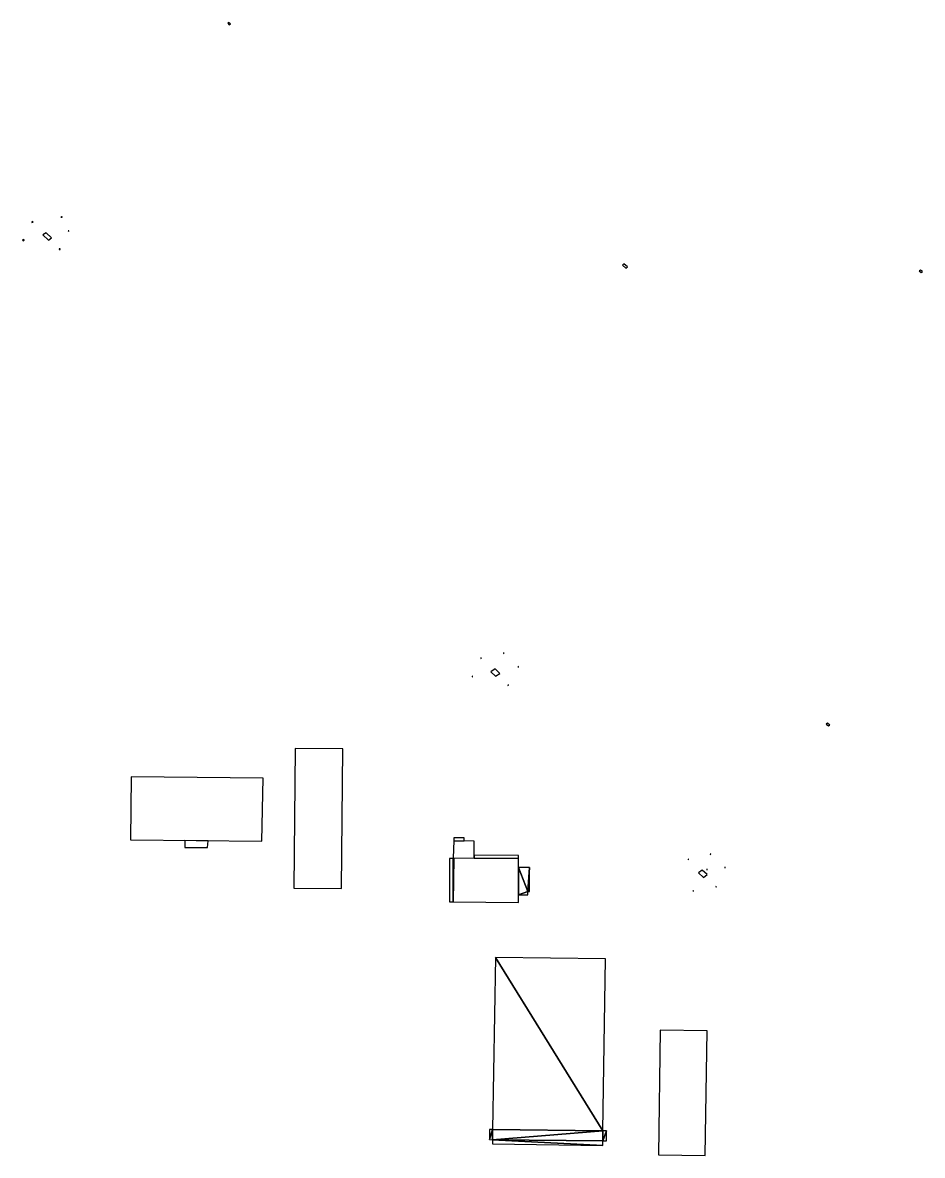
# Model space of a CAD drawing. Extents: x -35430092 to -35393830, y 11991942 to 12015432.
# Drawn here: x -35430092 to -35426030, y 12006163 to 12011274 of the extents above; entities that cross this region are included whole.
import ezdxf

# ---------------------------------------------------------------- set-up
doc = ezdxf.new("R2010")
doc.units = 0

msp = doc.modelspace()

# ---------------------------------------------------------------- linework, layer by layer
at = {"layer": 'mg_to_dxf', "color": 52}
for points in [[(-35429164.98, 12011271.37), (-35429159.41, 12011264.41), (-35429153.84, 12011268.58), (-35429162.19, 12011274.15)], [(-35429913.89, 12010395.78), (-35429913.89, 12010397.17), (-35429916.68, 12010398.56), (-35429919.46, 12010395.78)], [(-35430044.74, 12010373.5), (-35430047.53, 12010376.29), (-35430050.31, 12010374.9), (-35430050.31, 12010372.11)], [(-35430000.2, 12010316.43), (-35429975.14, 12010292.77), (-35429961.22, 12010302.51), (-35429986.28, 12010326.17)], [(-35429883.27, 12010331.74), (-35429883.27, 12010334.53), (-35429886.05, 12010334.53), (-35429883.27, 12010331.74)], [(-35430089.29, 12010289.98), (-35430083.72, 12010292.77), (-35430089.29, 12010295.55), (-35430092.07, 12010292.77)], [(-35429922.24, 12010251), (-35429922.24, 12010253.79), (-35429927.81, 12010253.79), (-35429927.81, 12010251)], [(-35427369.25, 12010166.09), (-35427360.9, 12010171.66), (-35427377.6, 12010185.58), (-35427383.17, 12010180.01)], [(-35426044.03, 12010153.56), (-35426035.68, 12010146.6), (-35426030.11, 12010150.78), (-35426038.46, 12010157.74)], [(-35428023.51, 12008405.16), (-35428020.72, 12008406.56), (-35428023.51, 12008407.95), (-35428023.51, 12008406.56)], [(-35427920.5, 12008427.44), (-35427917.71, 12008428.83), (-35427920.5, 12008430.22), (-35427920.5, 12008428.83)], [(-35427978.96, 12008345.31), (-35427956.69, 12008324.43), (-35427937.2, 12008336.95), (-35427959.47, 12008357.84)], [(-35427853.68, 12008366.19), (-35427853.68, 12008367.58), (-35427853.68, 12008368.97), (-35427856.46, 12008367.58)], [(-35428062.48, 12008321.64), (-35428059.7, 12008323.03), (-35428062.48, 12008324.43), (-35428062.48, 12008323.03)], [(-35427901.01, 12008282.67), (-35427898.22, 12008284.06), (-35427898.22, 12008285.45), (-35427901.01, 12008284.06)], [(-35426453.29, 12008100.31), (-35426447.72, 12008104.48), (-35426458.86, 12008112.84), (-35426464.43, 12008108.66)], [(-35428861.51, 12007998.69), (-35428867.08, 12007368.1), (-35428652.71, 12007366.71), (-35428647.14, 12007997.3)], [(-35429604.86, 12007586.65), (-35429011.85, 12007581.08), (-35429006.28, 12007865.05), (-35429602.08, 12007870.62)], [(-35429359.86, 12007551.85), (-35429256.85, 12007551.85), (-35429254.07, 12007582.47), (-35429359.86, 12007583.86)], [(-35428054.13, 12007503.12), (-35428054.13, 12007581.08), (-35428146.01, 12007582.47), (-35428148.79, 12007504.52)], [(-35428098.68, 12007595), (-35428146.01, 12007595), (-35428146.01, 12007582.47), (-35428098.68, 12007582.47)], [(-35427853.68, 12007503.12), (-35427853.68, 12007515.65), (-35428054.13, 12007517.05), (-35428054.13, 12007503.12)], [(-35426987.83, 12007519.83), (-35426985.05, 12007521.22), (-35426985.05, 12007522.61), (-35426987.83, 12007521.22)], [(-35428148.79, 12007501.73), (-35428165.49, 12007501.73), (-35428165.49, 12007306.85), (-35428148.79, 12007306.85)], [(-35427853.68, 12007501.73), (-35428146.01, 12007503.12), (-35428148.79, 12007306.85), (-35427853.68, 12007304.06)], [(-35427088.06, 12007497.56), (-35427085.27, 12007496.16), (-35427085.27, 12007498.95), (-35427088.06, 12007498.95)], [(-35427811.92, 12007352.79), (-35427811.92, 12007352.79), (-35427803.57, 12007461.36), (-35427853.68, 12007461.36)], [(-35427811.92, 12007352.79), (-35427811.92, 12007352.79), (-35427853.68, 12007461.36), (-35427853.68, 12007337.47)], [(-35427811.92, 12007352.79), (-35427811.92, 12007352.79), (-35427803.57, 12007352.79), (-35427803.57, 12007461.36)], [(-35427040.73, 12007437.7), (-35427018.46, 12007416.82), (-35427001.75, 12007429.35), (-35427024.03, 12007450.23)], [(-35427001.75, 12007451.62), (-35427001.75, 12007453.01), (-35427001.75, 12007454.4), (-35427004.54, 12007453.01)], [(-35426921.01, 12007461.36), (-35426921.01, 12007462.76), (-35426923.8, 12007461.36), (-35426921.01, 12007459.97)], [(-35426959.99, 12007375.06), (-35426962.78, 12007376.45), (-35426962.78, 12007375.06), (-35426962.78, 12007373.67)], [(-35427811.92, 12007352.79), (-35427811.92, 12007352.79), (-35427853.68, 12007337.47), (-35427811.92, 12007337.47)], [(-35427065.79, 12007355.57), (-35427063, 12007354.18), (-35427063, 12007355.57), (-35427063, 12007356.96)], [(-35427472.26, 12006272.56), (-35427472.26, 12006272.56), (-35427956.69, 12007054.89), (-35427970.61, 12006279.52)], [(-35427472.26, 12006272.56), (-35427472.26, 12006272.56), (-35427461.12, 12007049.32), (-35427956.69, 12007054.89)], [(-35427010.1, 12006162.59), (-35427001.75, 12006724.98), (-35427213.34, 12006727.76), (-35427221.69, 12006165.38)], [(-35427970.61, 12006279.52), (-35427970.61, 12006279.52), (-35427984.53, 12006233.59), (-35427970.61, 12006232.2)], [(-35427970.61, 12006279.52), (-35427970.61, 12006279.52), (-35427984.53, 12006279.52), (-35427984.53, 12006233.59)], [(-35427970.61, 12006232.2), (-35427970.61, 12006232.2), (-35427472.26, 12006272.56), (-35427970.61, 12006279.52)], [(-35427472.26, 12006272.56), (-35427472.26, 12006272.56), (-35427970.61, 12006232.2), (-35427472.26, 12006228.02)], [(-35427455.56, 12006272.56), (-35427455.56, 12006272.56), (-35427472.26, 12006228.02), (-35427455.56, 12006228.02)], [(-35427472.26, 12006272.56), (-35427472.26, 12006272.56), (-35427472.26, 12006228.02), (-35427455.56, 12006272.56)], [(-35427970.61, 12006232.2), (-35427970.61, 12006232.2), (-35427472.26, 12006207.14), (-35427472.26, 12006228.02)], [(-35427970.61, 12006232.2), (-35427970.61, 12006232.2), (-35427970.61, 12006214.1), (-35427472.26, 12006207.14)]]:
    msp.add_3dface(points, dxfattribs=at)

doc.saveas('drawing.dxf')
